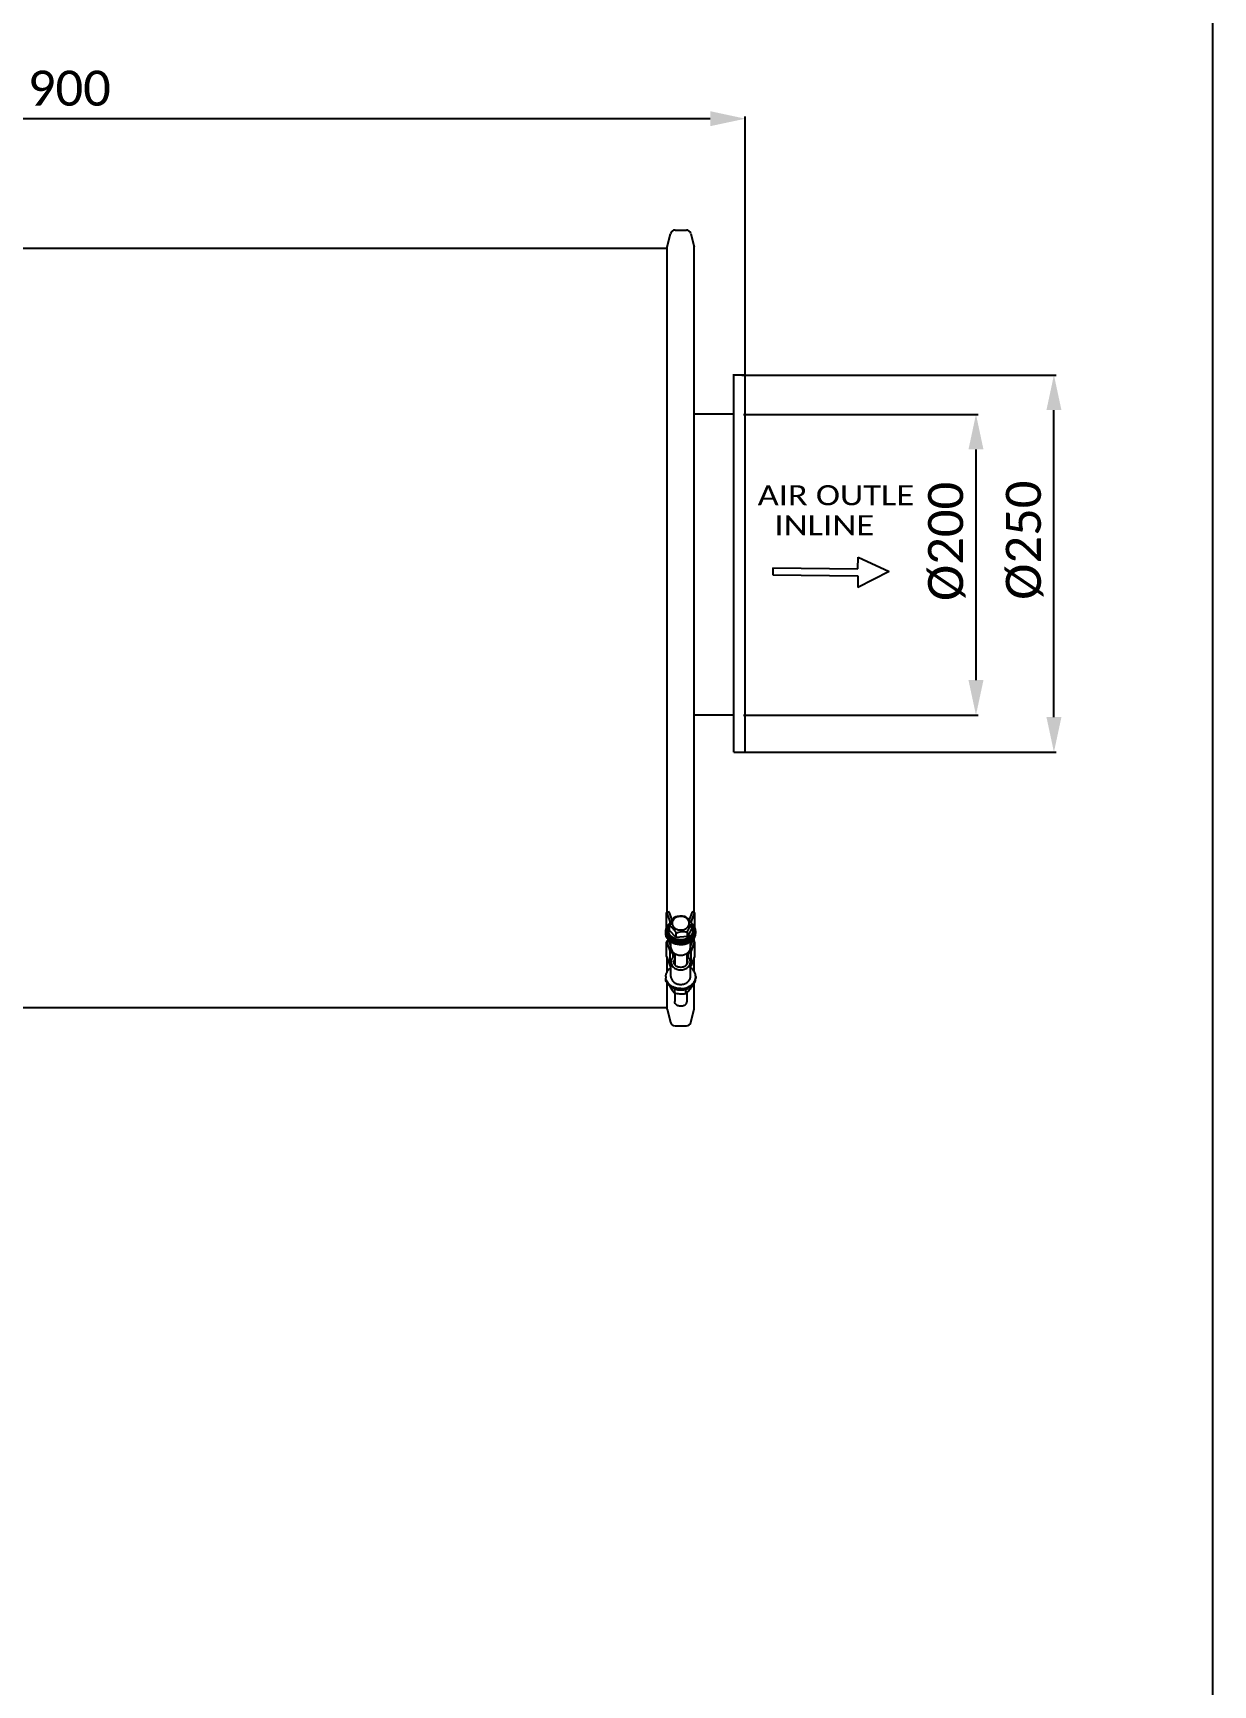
# Model space of a CAD drawing. Header units: millimetres. Extents: x 330 to 5284, y -2489 to 1657.
# Drawn here: x 4498 to 5284, y -1250 to -150 of the extents above; entities that cross this region are included whole.
import ezdxf
from ezdxf.enums import TextEntityAlignment as Align

# ---------------------------------------------------------------- set-up
doc = ezdxf.new("R2010")
doc.units = ezdxf.units.MM
doc.header["$LTSCALE"] = 154
doc.header["$PDMODE"] = 3
doc.header["$PDSIZE"] = 8
doc.linetypes.add('CENTER', pattern=[0.6, 0.375, -0.075, 0.075, -0.075])
doc.layers.get('0').update_dxf_attribs({"linetype": 'CONTINUOUS'})
doc.layers.get('Defpoints').update_dxf_attribs({"linetype": 'CONTINUOUS'})
for name, color, linetype in [('00_BUW_DATUM', 7, 'CONTINUOUS'), ('02___PRT_ALL_AXES', 7, 'CONTINUOUS'), ('DEFAULT_1', 7, 'CENTER')]:
    doc.layers.add(name, color=color, linetype=linetype)
doc.styles.get("Standard").update_dxf_attribs({"font": 'calibri.ttf'})
doc.dimstyles.new('DIMSTYLE_3', dxfattribs={"dimtxt": 23.333333, "dimasz": 23.333333, "dimexe": 1.5, "dimexo": 1, "dimgap": 0.875, "dimtad": 1, "dimdsep": 46, "dimtxsty": 'Standard', "dimblk": '_FILLED', "dimblk1": '_FILLED', "dimblk2": '_FILLED', "dimcen": 0.09, "dimazin": 2, "dimtp": 0.01, "dimtm": 0.01, "dimtfac": 1, "dimtofl": 0, "dimtmove": 0, "dimatfit": 3, "dimldrblk": '_FILLED', "dimfxl": 1, "dimtolj": 1, "dimarcsym": 0})

# ---------------------------------------------------------------- blocks, each defined once
blk = doc.blocks.new('_FILLED')
at = {"color": 0, "linetype": 'ByBlock'}
blk.add_solid([(0, 0), (-1, 0.214), (-1, -0.214)], dxfattribs=at)
blk = doc.blocks.new('*D130')
at = {"color": 0, "lineweight": -2}
for p, q in [((4970, -377.8), (5179.2, -377.8)), ((5177.7, -605.6), (5177.7, -401.1)), ((4968, -628.9), (5179.2, -628.9))]:
    blk.add_line(p, q, dxfattribs=at)
at = {"layer": 'Defpoints', "color": 0}
for p in [(4969, -377.8), (5177.7, -377.8), (4967, -628.9)]:
    blk.add_point(p, dxfattribs=at)
at = {"color": 0, "linetype": 'ByBlock', "lineweight": -2, "xscale": 23.3333333333, "yscale": 23.3333333333, "zscale": 23.3333333333}
for p, rotation in [((5177.7, -377.8), 90), ((5177.7, -628.9), 270)]:
    blk.add_blockref('_FILLED', p, dxfattribs=dict(at, rotation=rotation))
at = {"color": 0, "insert": (5145.7, -487.8), "char_height": 23.33, "attachment_point": 2, "rotation": 90, "line_spacing_factor": 0.9}
blk.add_mtext('\\A1;%%c250', dxfattribs=at)
blk = doc.blocks.new('*D131')
at = {"color": 0, "lineweight": -2}
for p, q in [((4971, -404), (5127.3, -404)), ((5125.8, -427.3), (5125.8, -581)), ((4971, -604.3), (5127.3, -604.3))]:
    blk.add_line(p, q, dxfattribs=at)
at = {"layer": 'Defpoints', "color": 0}
for p in [(4970, -404), (4970, -604.3), (5125.8, -604.3)]:
    blk.add_point(p, dxfattribs=at)
at = {"color": 0, "linetype": 'ByBlock', "lineweight": -2, "xscale": 23.3333333333, "yscale": 23.3333333333, "zscale": 23.3333333333}
for p, rotation in [((5125.8, -404), 90), ((5125.8, -604.3), 270)]:
    blk.add_blockref('_FILLED', p, dxfattribs=dict(at, rotation=rotation))
at = {"color": 0, "insert": (5093.9, -488.6), "char_height": 23.33, "attachment_point": 2, "rotation": 90, "line_spacing_factor": 0.9}
blk.add_mtext('\\A1;%%c200', dxfattribs=at)
blk = doc.blocks.new('*D132')
at = {"color": 0, "lineweight": -2}
for p, q in [((4072.3, -341.6), (4072.3, -205.6)), ((4948.8, -207.1), (4095.6, -207.1)), ((4972.2, -385.4), (4972.2, -205.6))]:
    blk.add_line(p, q, dxfattribs=at)
at = {"layer": 'Defpoints', "color": 0}
for p in [(4072.3, -207.1), (4072.3, -342.6), (4972.2, -386.4)]:
    blk.add_point(p, dxfattribs=at)
at = {"color": 0, "linetype": 'ByBlock', "lineweight": -2, "xscale": 23.3333333333, "yscale": 23.3333333333, "zscale": 23.3333333333, "rotation": 180}
blk.add_blockref('_FILLED', (4072.3, -207.1), dxfattribs=at)
at = {"color": 0, "linetype": 'ByBlock', "lineweight": -2, "xscale": 23.3333333333, "yscale": 23.3333333333, "zscale": 23.3333333333}
blk.add_blockref('_FILLED', (4972.2, -207.1), dxfattribs=at)
at = {"color": 0, "insert": (4522.2, -175.1), "char_height": 23.33, "attachment_point": 2, "line_spacing_factor": 0.9}
blk.add_mtext('\\A1;900', dxfattribs=at)
blk = doc.blocks.new('ARROW_4_BL1', base_point=(2061.5, 1495.5))
at = {"color": 7, "linetype": 'Continuous'}
for p, q in [((2022.9, 1498.5), (2022.9, 1493.9)), ((2022.9, 1498.5), (2079.5, 1497.9)), ((2079.5, 1497.9), (2079.6, 1505.5)), ((2079.6, 1505.5), (2100.2, 1496)), ((2022.9, 1493.9), (2079.4, 1493.2)), ((2100.2, 1496), (2079.3, 1485.5)), ((2079.4, 1493.2), (2079.3, 1485.5))]:
    blk.add_line(p, q, dxfattribs=at)

msp = doc.modelspace()

# ---------------------------------------------------------------- linework, layer by layer
at = {"color": 0, "linetype": 'Continuous'}
msp.add_line((5283.569, -2483.375), (5283.569, 1650.816), dxfattribs=at)
for p, q in [((4921.622, -735.334), (4919.702, -735.786)), ((4919.702, -735.786), (4922.165, -742.243)), ((4919.702, -745.51), (4919.702, -735.786)), ((4923.64, -740.624), (4921.622, -735.334)), ((4936.802, -735.334), (4934.776, -740.644)), ((4936.259, -742.243), (4938.722, -735.786)), ((4938.722, -735.786), (4936.802, -735.334)), ((4938.722, -745.51), (4938.722, -735.786)), ((4919.702, -745.51), (4919.795, -745.753)), ((4920.712, -746.977), (4920.712, -748.071)), ((4921.745, -747.612), (4921.745, -744.581)), ((4926.171, -752.43), (4921.745, -747.612)), ((4922.165, -742.768), (4922.165, -742.243)), ((4936.679, -746.343), (4933.638, -751.795)), ((4936.259, -742.661), (4936.259, -742.243)), ((4936.679, -746.343), (4936.679, -743.312)), ((4937.712, -746.977), (4937.712, -748.071)), ((4938.627, -745.759), (4938.722, -745.51)), ((4921.622, -754.781), (4919.702, -755.234)), ((4919.702, -755.234), (4922.165, -761.69)), ((4919.702, -764.958), (4919.702, -755.234)), ((4922.712, -757.638), (4921.622, -754.781)), ((4922.712, -759.01), (4922.712, -755.313)), ((4926.171, -752.43), (4926.171, -749.399)), ((4933.638, -751.795), (4926.171, -752.43)), ((4933.638, -751.795), (4933.638, -748.765)), ((4936.802, -754.781), (4935.712, -757.638)), ((4935.712, -759.01), (4935.712, -755.319)), ((4936.259, -761.69), (4938.722, -755.234)), ((4938.722, -755.234), (4936.802, -754.781)), ((4938.722, -764.958), (4938.722, -755.234)), ((4919.702, -764.958), (4922.165, -771.414)), ((4922.165, -771.414), (4922.165, -761.69)), ((4922.712, -778.458), (4922.712, -768.734)), ((4925.212, -763.067), (4925.212, -770.341)), ((4933.212, -763.067), (4933.212, -770.341)), ((4935.712, -778.458), (4935.712, -768.734)), ((4936.259, -771.414), (4936.259, -761.69)), ((4936.259, -771.414), (4938.722, -764.958)), ((4925.212, -789.525), (4925.212, -794.988)), ((4933.212, -789.251), (4933.212, -794.988)), ((4920.161, -799.262), (4184.303, -799.262))]:
    msp.add_line(p, q)
for centre, radius, start, end in [((4920.004, -746.127), 4.445, 55.220633, 60.912457), ((4931.861, -757.215), 19.421, 110.465782, 111.363171), ((4938.452, -746.181), 4.507, 119.107339, 122.038589), ((4930.703, -749.796), 8.981, 47.388133, 50.439832), ((4929.985, -765.279), 16.913, 77.528922, 78.512913)]:
    msp.add_arc(centre, radius, start, end)
for points, knots in [([(4919.212, -748.375), (4919.212, -747.804), (4919.372, -746.641), (4920.075, -744.998), (4921.199, -743.521), (4922.17, -742.71), (4922.701, -742.348)], [0, 0, 0, 0, 0.23688693, 0.47984642, 0.73346506, 1, 1, 1, 1]), ([(4935.351, -753.829), (4934.397, -754.47), (4932.754, -755.182), (4930.433, -755.599), (4928.034, -755.663), (4925.667, -755.189), (4923.565, -754.195), (4922.205, -753.233), (4921.097, -752.081), (4920.282, -750.778), (4919.794, -749.369), (4919.656, -747.909), (4919.873, -746.455), (4920.435, -745.065), (4921.318, -743.792), (4922.08, -743.065), (4922.499, -742.733)], [0, 0, 0, 0, 0.13215517, 0.20104294, 0.27055538, 0.40735673, 0.47339875, 0.53693834, 0.597759, 0.65603435, 0.71235168, 0.76765499, 0.82308806, 0.87976815, 0.93857017, 1, 1, 1, 1]), ([(4922.429, -742.909), (4922.158, -743.194), (4921.671, -743.799), (4921.123, -744.809), (4920.788, -745.878), (4920.712, -746.613), (4920.712, -746.978)], [0, 0, 0, 0, 0.26087112, 0.51287247, 0.7582272, 1, 1, 1, 1]), ([(4920.712, -746.978), (4920.712, -747.47), (4920.853, -748.473), (4921.467, -749.888), (4922.45, -751.155), (4923.296, -751.847), (4923.758, -752.155)], [0, 0, 0, 0, 0.23659761, 0.47942776, 0.73315803, 1, 1, 1, 1]), ([(4924.787, -739.128), (4924.185, -739.755), (4923.357, -740.976), (4922.445, -742.857), (4921.978, -743.989), (4921.745, -744.581)], [0, 0, 0, 0, 0.41517536, 0.69574876, 1, 1, 1, 1]), ([(4921.745, -744.581), (4922.12, -744.796), (4922.912, -745.334), (4924.044, -746.415), (4925.144, -747.808), (4925.83, -748.853), (4926.171, -749.399)], [0, 0, 0, 0, 0.19606033, 0.43280373, 0.70759302, 1, 1, 1, 1]), ([(4926.011, -739.102), (4925.424, -739.419), (4924.384, -740.226), (4923.473, -741.933), (4923.491, -743.828), (4924.436, -745.522), (4926.075, -746.758), (4928.147, -747.404), (4930.361, -747.392), (4931.779, -746.929), (4932.413, -746.587)], [0, 0, 0, 0, 0.12519346, 0.23995322, 0.35024929, 0.46534218, 0.59096202, 0.72617756, 0.8650608, 1, 1, 1, 1]), ([(4932.254, -738.494), (4931.086, -738.236), (4928.624, -737.968), (4926.227, -738.589), (4925.071, -739.02)], [0, 0, 0, 0, 0.49220417, 1, 1, 1, 1]), ([(4932.413, -746.587), (4933.001, -746.27), (4934.041, -745.463), (4934.952, -743.756), (4934.933, -741.862), (4933.988, -740.167), (4932.349, -738.932), (4930.278, -738.285), (4928.064, -738.297), (4926.645, -738.761), (4926.011, -739.102)], [0, 0, 0, 0, 0.12519346, 0.23995322, 0.35024929, 0.46534218, 0.59096202, 0.72617756, 0.8650608, 1, 1, 1, 1]), ([(4936.679, -743.312), (4936.339, -742.765), (4935.652, -741.72), (4934.553, -740.327), (4933.421, -739.246), (4932.628, -738.708), (4932.254, -738.494)], [0, 0, 0, 0, 0.29241106, 0.56718637, 0.80393895, 1, 1, 1, 1]), ([(4933.638, -748.765), (4933.871, -748.172), (4934.338, -747.041), (4935.25, -745.16), (4936.078, -743.939), (4936.679, -743.312)], [0, 0, 0, 0, 0.30425572, 0.58481445, 1, 1, 1, 1]), ([(4935.351, -753.829), (4935.803, -753.525), (4936.639, -752.85), (4937.65, -751.638), (4938.354, -750.29), (4938.72, -748.854), (4938.732, -747.387), (4938.389, -745.947), (4937.707, -744.592), (4937.06, -743.793), (4936.695, -743.423)], [0, 0, 0, 0, 0.13494974, 0.2640494, 0.38800553, 0.50837789, 0.62741127, 0.74761766, 0.87127328, 1, 1, 1, 1]), ([(4935.732, -751.308), (4936.042, -751.014), (4936.602, -750.382), (4937.235, -749.31), (4937.624, -748.163), (4937.712, -747.369), (4937.712, -746.977)], [0, 0, 0, 0, 0.26218986, 0.51452829, 0.75932184, 1, 1, 1, 1]), ([(4937.712, -746.977), (4937.712, -746.418), (4937.53, -745.273), (4937.012, -744.24), (4936.686, -743.762)], [0, 0, 0, 0, 0.49178498, 1, 1, 1, 1]), ([(4939.212, -748.375), (4939.212, -747.903), (4939.104, -746.949), (4938.625, -745.571), (4937.848, -744.288), (4937.162, -743.536), (4936.783, -743.187)], [0, 0, 0, 0, 0.24033386, 0.48495188, 0.73740503, 1, 1, 1, 1]), ([(4935.674, -754.436), (4934.933, -754.934), (4933.274, -755.748), (4930.549, -756.352), (4927.72, -756.334), (4925.006, -755.696), (4922.61, -754.481), (4920.72, -752.771), (4919.69, -751.005), (4919.281, -749.51), (4919.212, -748.751), (4919.212, -748.375)], [0, 0, 0, 0, 0.12818157, 0.26175156, 0.39719448, 0.53054962, 0.65835345, 0.77856695, 0.89138481, 0.94600355, 1, 1, 1, 1]), ([(4923.758, -753.249), (4923.296, -752.941), (4922.45, -752.249), (4921.467, -750.982), (4920.852, -749.567), (4920.712, -748.564), (4920.712, -748.071)], [0, 0, 0, 0, 0.2668436, 0.52057259, 0.76340197, 1, 1, 1, 1]), ([(4922.712, -759.011), (4922.712, -759.349), (4922.798, -760.036), (4923.177, -761.017), (4923.789, -761.916), (4924.9, -762.981), (4926.728, -763.922), (4929.212, -764.301), (4931.696, -763.922), (4933.525, -762.981), (4934.635, -761.916), (4935.247, -761.017), (4935.626, -760.036), (4935.712, -759.349), (4935.712, -759.011)], [0, 0, 0, 0, 0.05540572, 0.11200347, 0.17073952, 0.23215734, 0.36250142, 0.5, 0.63749858, 0.76784266, 0.82926048, 0.88799653, 0.94459428, 1, 1, 1, 1]), ([(4923.758, -752.155), (4924.639, -752.74), (4926.675, -753.599), (4929.422, -753.825), (4931.603, -753.5), (4933.623, -752.859), (4934.991, -752.012), (4935.732, -751.308)], [0, 0, 0, 0, 0.24733926, 0.50535707, 0.63443547, 0.76094543, 1, 1, 1, 1]), ([(4935.732, -752.402), (4934.991, -753.106), (4933.623, -753.953), (4931.603, -754.594), (4929.422, -754.919), (4926.675, -754.693), (4924.639, -753.834), (4923.758, -753.249)], [0, 0, 0, 0, 0.23905456, 0.36556453, 0.49464292, 0.75266073, 1, 1, 1, 1]), ([(4926.171, -749.399), (4927.317, -748.952), (4929.126, -748.436), (4931.576, -748.411), (4932.775, -748.587), (4933.354, -748.704)], [0, 0, 0, 0, 0.50450138, 0.75791743, 1, 1, 1, 1]), ([(4935.674, -754.436), (4936.212, -754.074), (4937.195, -753.261), (4938.336, -751.777), (4939.05, -750.122), (4939.212, -748.951), (4939.212, -748.375)], [0, 0, 0, 0, 0.26669551, 0.52037178, 0.76326387, 1, 1, 1, 1]), ([(4937.712, -748.071), (4937.712, -748.463), (4937.624, -749.257), (4937.235, -750.404), (4936.602, -751.476), (4936.042, -752.108), (4935.732, -752.402)], [0, 0, 0, 0, 0.24067816, 0.48547171, 0.73781014, 1, 1, 1, 1]), ([(4922.165, -761.69), (4922.447, -761.847), (4922.967, -762.212), (4923.577, -762.912), (4923.963, -763.713), (4924.052, -764.289), (4924.052, -764.571)], [0, 0, 0, 0, 0.2688994, 0.5233878, 0.76537017, 1, 1, 1, 1]), ([(4923.509, -766.258), (4923.256, -766.625), (4922.854, -767.421), (4922.712, -768.303), (4922.712, -768.735)], [0, 0, 0, 0, 0.50834192, 1, 1, 1, 1]), ([(4922.712, -768.735), (4922.712, -769.073), (4922.798, -769.759), (4923.177, -770.74), (4923.789, -771.64), (4924.9, -772.705), (4926.728, -773.646), (4929.212, -774.025), (4931.696, -773.646), (4933.525, -772.705), (4934.635, -771.64), (4935.247, -770.74), (4935.626, -769.759), (4935.712, -769.073), (4935.712, -768.735)], [0, 0, 0, 0, 0.05540572, 0.11200347, 0.17073952, 0.23215734, 0.36250142, 0.5, 0.63749858, 0.76784266, 0.82926048, 0.88799653, 0.94459428, 1, 1, 1, 1]), ([(4924.052, -764.571), (4924.052, -764.865), (4923.955, -765.466), (4923.681, -766.008), (4923.509, -766.258)], [0, 0, 0, 0, 0.49164701, 1, 1, 1, 1]), ([(4924.712, -768.734), (4924.712, -768.453), (4924.799, -767.878), (4925.047, -767.354), (4925.204, -767.111)], [0, 0, 0, 0, 0.49246731, 1, 1, 1, 1]), ([(4933.712, -768.734), (4933.712, -768.968), (4933.653, -769.443), (4933.298, -770.364), (4932.418, -771.373), (4930.933, -772.133), (4929.212, -772.398), (4927.491, -772.133), (4926.006, -771.373), (4925.127, -770.364), (4924.772, -769.443), (4924.712, -768.968), (4924.712, -768.734)], [0, 0, 0, 0, 0.05547929, 0.11215108, 0.23180355, 0.36231916, 0.5, 0.63768084, 0.76819645, 0.88784892, 0.94452071, 1, 1, 1, 1]), ([(4933.221, -767.111), (4933.378, -767.354), (4933.625, -767.878), (4933.712, -768.453), (4933.712, -768.734)], [0, 0, 0, 0, 0.50753269, 1, 1, 1, 1]), ([(4934.373, -764.571), (4934.373, -764.289), (4934.461, -763.713), (4934.847, -762.912), (4935.458, -762.212), (4935.977, -761.847), (4936.259, -761.69)], [0, 0, 0, 0, 0.23462983, 0.4766122, 0.7311006, 1, 1, 1, 1]), ([(4934.916, -766.258), (4934.743, -766.008), (4934.469, -765.466), (4934.373, -764.865), (4934.373, -764.571)], [0, 0, 0, 0, 0.50835299, 1, 1, 1, 1]), ([(4935.712, -768.735), (4935.712, -768.303), (4935.571, -767.421), (4935.168, -766.625), (4934.916, -766.258)], [0, 0, 0, 0, 0.49165808, 1, 1, 1, 1]), ([(4929.212, -787.311), (4927.92, -787.311), (4925.388, -786.925), (4922.577, -785.478), (4920.869, -783.839), (4919.928, -782.455), (4919.345, -780.946), (4919.212, -779.89), (4919.212, -779.37)], [0, 0, 0, 0, 0.27499802, 0.53568545, 0.65852063, 0.77599232, 0.88918772, 1, 1, 1, 1]), ([(4922.165, -771.414), (4922.214, -771.441), (4922.405, -771.552), (4922.587, -771.677), (4922.717, -771.778)], [0, 0, 0, 0, 0.25308946, 1, 1, 1, 1]), ([(4922.712, -778.458), (4922.712, -778.796), (4922.798, -779.483), (4923.177, -780.464), (4923.789, -781.364), (4924.607, -782.148), (4925.599, -782.788), (4927.113, -783.427), (4928.373, -783.62), (4929.212, -783.62)], [0, 0, 0, 0, 0.11069919, 0.22378, 0.3411331, 0.46384431, 0.59210304, 0.72528142, 1, 1, 1, 1]), ([(4929.212, -783.62), (4930.052, -783.62), (4931.311, -783.427), (4932.826, -782.788), (4933.818, -782.148), (4934.635, -781.364), (4935.247, -780.464), (4935.626, -779.483), (4935.712, -778.796), (4935.712, -778.458)], [0, 0, 0, 0, 0.27471858, 0.40789696, 0.53615569, 0.6588669, 0.77622, 0.88930081, 1, 1, 1, 1]), ([(4929.212, -787.311), (4930.503, -787.311), (4933.036, -786.926), (4935.847, -785.478), (4937.556, -783.84), (4938.497, -782.456), (4939.08, -780.946), (4939.212, -779.89), (4939.212, -779.37)], [0, 0, 0, 0, 0.27499756, 0.53568652, 0.65852222, 0.77599387, 0.88918867, 1, 1, 1, 1]), ([(4935.707, -771.778), (4935.75, -771.744), (4935.927, -771.613), (4936.114, -771.495), (4936.259, -771.414)], [0, 0, 0, 0, 0.24696128, 1, 1, 1, 1]), ([(4929.212, -787.518), (4928.351, -787.518), (4926.649, -787.313), (4925.047, -786.694), (4924.32, -786.287)], [0, 0, 0, 0, 0.50836303, 1, 1, 1, 1]), ([(4934.105, -786.287), (4933.377, -786.694), (4931.775, -787.313), (4930.074, -787.518), (4929.212, -787.518)], [0, 0, 0, 0, 0.49163753, 1, 1, 1, 1]), ([(4931.46, -797.616), (4930.844, -797.948), (4929.428, -798.311), (4927.651, -798.014), (4926.453, -797.342), (4925.76, -796.669), (4925.316, -795.867), (4925.212, -795.276), (4925.212, -794.988)], [0, 0, 0, 0, 0.26437599, 0.53160237, 0.65878397, 0.77857257, 0.89141546, 1, 1, 1, 1]), ([(4933.212, -794.988), (4933.212, -795.247), (4933.129, -795.775), (4932.641, -796.773), (4931.964, -797.344), (4931.46, -797.616)], [0, 0, 0, 0, 0.23519532, 0.47798132, 1, 1, 1, 1])]:
    msp.add_open_spline(points, degree=3, knots=knots)
at = {"layer": '00_BUW_DATUM'}
for p, q in [((4919.212, -749.287), (4919.212, -748.375)), ((4939.212, -749.287), (4939.212, -748.375)), ((4919.212, -778.458), (4919.212, -779.37)), ((4939.212, -778.458), (4939.212, -779.37)), ((4924.995, -786.626), (4924.995, -789.478)), ((4932.481, -786.998), (4932.481, -789.913)), ((4936.698, -784.627), (4936.698, -784.982))]:
    msp.add_line(p, q, dxfattribs=at)
for centre, start, end in [((4925.551, -778.456), 180.013185, 188.212976), ((4932.873, -778.456), 351.787138, 359.986807)]:
    msp.add_arc(centre, 6.339, start, end, dxfattribs=at)
for points, knots in [([(4935.674, -755.348), (4934.933, -755.846), (4933.274, -756.66), (4930.549, -757.263), (4927.72, -757.246), (4925.006, -756.608), (4922.61, -755.392), (4920.72, -753.683), (4919.69, -751.917), (4919.281, -750.422), (4919.212, -749.663), (4919.212, -749.287)], [0, 0, 0, 0, 0.12818165, 0.26175174, 0.39719473, 0.53054988, 0.65835366, 0.77856706, 0.89138482, 0.94600355, 1, 1, 1, 1]), ([(4935.674, -755.348), (4936.212, -754.986), (4937.195, -754.173), (4938.336, -752.688), (4939.05, -751.034), (4939.212, -749.862), (4939.212, -749.287)], [0, 0, 0, 0, 0.26668897, 0.5203714, 0.76326395, 1, 1, 1, 1]), ([(4919.212, -778.458), (4919.212, -777.886), (4919.373, -776.722), (4920.077, -775.077), (4921.205, -773.598), (4922.177, -772.787), (4922.71, -772.425)], [0, 0, 0, 0, 0.23686088, 0.47980988, 0.73344567, 1, 1, 1, 1]), ([(4929.212, -786.399), (4928.012, -786.399), (4925.653, -786.065), (4922.992, -784.812), (4921.295, -783.38), (4920.301, -782.158), (4919.602, -780.809), (4919.347, -779.844), (4919.277, -779.362)], [0, 0, 0, 0, 0.27286782, 0.53336065, 0.656861, 0.7752722, 0.8892145, 1, 1, 1, 1]), ([(4929.212, -786.399), (4930.412, -786.399), (4932.771, -786.065), (4935.432, -784.812), (4937.13, -783.381), (4938.123, -782.158), (4938.823, -780.809), (4939.078, -779.844), (4939.147, -779.362)], [0, 0, 0, 0, 0.27286729, 0.53336149, 0.65686235, 0.77527359, 0.88921539, 1, 1, 1, 1]), ([(4939.212, -778.458), (4939.212, -777.886), (4939.052, -776.722), (4938.347, -775.077), (4937.22, -773.598), (4936.247, -772.787), (4935.715, -772.425)], [0, 0, 0, 0, 0.23686097, 0.47981, 0.73344576, 1, 1, 1, 1]), ([(4923.361, -787.148), (4923.258, -786.978), (4922.834, -786.264), (4922.442, -785.531), (4922.155, -784.969)], [0, 0, 0, 0, 0.23921474, 1, 1, 1, 1]), ([(4924.995, -789.478), (4924.715, -789.13), (4924.141, -788.373), (4923.622, -787.577), (4923.361, -787.148)], [0, 0, 0, 0, 0.47069039, 1, 1, 1, 1]), ([(4928.738, -790.048), (4928.105, -790.011), (4926.847, -789.872), (4925.608, -789.621), (4924.995, -789.478)], [0, 0, 0, 0, 0.50209268, 1, 1, 1, 1]), ([(4932.481, -789.913), (4931.866, -789.985), (4930.62, -790.092), (4929.367, -790.085), (4928.738, -790.048)], [0, 0, 0, 0, 0.49540491, 1, 1, 1, 1]), ([(4934.589, -787.8), (4934.249, -788.198), (4933.573, -788.93), (4932.84, -789.605), (4932.481, -789.913)], [0, 0, 0, 0, 0.52509879, 1, 1, 1, 1]), ([(4936.698, -784.982), (4936.528, -785.234), (4935.863, -786.201), (4935.154, -787.14), (4934.589, -787.8)], [0, 0, 0, 0, 0.25919656, 1, 1, 1, 1])]:
    msp.add_open_spline(points, degree=3, knots=knots, dxfattribs=at)
at = {"layer": '02___PRT_ALL_AXES'}
for p, q in [((4920.161, -292.37), (4922.356, -283.679)), ((4925.458, -281.262), (4932.966, -281.262)), ((4936.069, -283.679), (4938.264, -292.37)), ((4184.303, -293.262), (4920.161, -293.262)), ((4920.161, -735.678), (4920.161, -292.37)), ((4938.264, -735.678), (4938.264, -292.37)), ((4921.341, -754.182), (4920.161, -754.426)), ((4920.362, -755.078), (4920.161, -754.426)), ((4920.161, -755.126), (4920.161, -754.426)), ((4922.712, -757.352), (4921.895, -754.698)), ((4936.533, -754.686), (4935.712, -757.352)), ((4937.078, -754.181), (4938.264, -754.426)), ((4938.264, -754.426), (4938.063, -755.078)), ((4938.264, -755.126), (4938.264, -752.651)), ((4920.161, -775.099), (4920.161, -766.16)), ((4938.264, -775.099), (4938.264, -766.16)), ((4920.161, -800.154), (4920.161, -782.734)), ((4938.264, -800.154), (4938.264, -782.734)), ((4920.161, -800.154), (4922.356, -808.845)), ((4936.069, -808.845), (4938.264, -800.154)), ((4925.458, -811.262), (4932.966, -811.262))]:
    msp.add_line(p, q, dxfattribs=at)
for centre, start, end in [((4925.458, -284.462), 90, 165.827662), ((4932.966, -284.462), 14.172338, 90), ((4925.458, -808.062), 194.172338, 270), ((4932.966, -808.062), 270, 345.827662)]:
    msp.add_arc(centre, 3.2, start, end, dxfattribs=at)
at = {"layer": 'DEFAULT_1'}
for p, q in [((4971.848, -377.79), (4963.989, -377.79)), ((4964.319, -403.96), (4938.167, -403.96)), ((4964.319, -604.333), (4938.167, -604.333)), ((4964.636, -628.912), (4972.495, -628.912))]:
    msp.add_line(p, q, dxfattribs=at)
at = {"layer": 'DEFAULT_1', "linetype": 'ByBlock'}
for p, q in [((4964.319, -377.79), (4964.319, -628.912)), ((4972.178, -628.912), (4972.178, -377.79))]:
    msp.add_line(p, q, dxfattribs=at)

# ---------------------------------------------------------------- block references
msp.add_blockref('ARROW_4_BL1', (5029.253, -509.206))

# ---------------------------------------------------------------- texts
for s, width, p, p2 in [('AIR OUTLE', 1.152997, (4980.476, -464.509), (5084.6, -464.509)), ('  INLINE', 1.170867, (4980.476, -484.509), (5058.089, -484.509))]:
    msp.add_text(s, height=13.3333, dxfattribs=dict(width=width)).set_placement(p, p2, align=Align.FIT)

# ---------------------------------------------------------------- dimensions: what is measured, and where the dimension line sits
for base, p1, p2, angle, text, picture, middle in [((4072.252, -207.117), (4972.178, -386.424), (4072.252, -342.595), 180, '900', '*D132', (4522.215, -207.117)), ((5177.699, -377.79), (4967.001, -628.912), (4969.031, -377.79), 90, '%%c250', '*D130', (5177.699, -487.795)), ((5125.846, -604.333), (4969.986, -403.96), (4969.986, -604.333), 270, '%%c200', '*D131', (5125.846, -488.591))]:
    dim = msp.add_linear_dim(base=base, p1=p1, p2=p2, angle=angle, text=text, dimstyle='DIMSTYLE_3', override={"dimtxsty": 'Standard'})
    dim.commit()
    dim.dimension.update_dxf_attribs({"geometry": picture, "text_midpoint": middle, "dimtype": 160})

doc.saveas('drawing.dxf')
